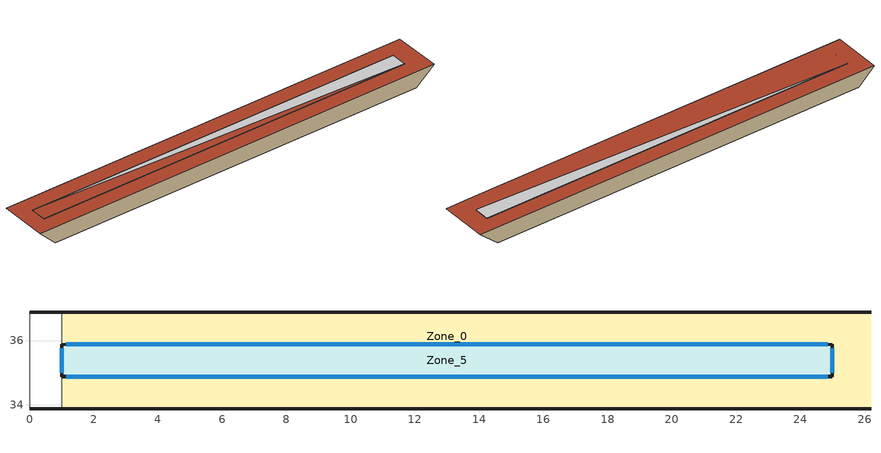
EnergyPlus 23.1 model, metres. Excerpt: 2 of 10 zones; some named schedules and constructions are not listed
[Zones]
Zone_0
 floor to Zone_1 (Interior Partition (Mass)_FLIPPED): 25,33.87,35.54 25,36.88,35.51 26.2,36.89,36.51 26.2,33.88,36.54
 floor to Zone_4 (Interior Partition (Mass)_FLIPPED): 25,34.37,35.54 1,34.37,35.54 1,36.88,35.51 25,36.88,35.51
 floor to Zone_9 (Interior Partition (Mass)_FLIPPED): 25,34.37 25,33.87 1,33.87 1,34.37 z35.54
 wall outside (300mmInsulation 200mmConcrete): 0,33.88,36.54 1,33.87,35.54 25,33.87,35.54 26.2,33.88,36.54; 26.2,36.89,36.51 25,36.88,35.51 1,36.88,35.51 0,36.89,36.51
 wall to Zone_3 (200mmConcrete): 1,36.88,35.51 1,33.87,35.54 0,33.88,36.54 0,36.89,36.51
 ceiling to Zone_5 (Interior Partition (Mass)): 1,34.88,36.53 25,34.88,36.53 25,35.88,36.52 1,35.88,36.52
 roof outside (UVal_0.4_Mass): 0,33.88,36.54 25,33.88,36.54 25,35.88,36.52 1,35.88,36.52 25,34.88,36.53 25,33.88,36.54 26.2,33.88,36.54 26.2,36.89,36.51 0,36.89,36.51
Zone_5
 floor outside (90.1-2019 Nonresidential CZ 0 Exterior Floor (Mass)): 1,34.88,36.03 1,35.88,36.02 25,35.88,36.02 25,34.88,36.03
 wall outside (300mmInsulation 200mmConcrete): 25,35.88 1,35.88 z36.02:36.52; 1,34.88 25,34.88 z36.03:36.53; 1,35.88,36.02 1,34.88,36.03 1,34.88,36.53 1,35.88,36.52; 25,34.88,36.03 25,35.88,36.02 25,35.88,36.52 25,34.88,36.53
 window (90.1-2019 Nonresidential CZ 0 Glazing (Operable)): 24.85,35.88 1.15,35.88 z36.17:36.37; 1.15,34.88 24.85,34.88 z36.18:36.38; 1,35.76,36.14 1,35,36.15 1,35,36.41 1,35.76,36.4; 25,35,36.15 25,35.76,36.14 25,35.76,36.4 25,35,36.41
[Schedule:Day:Hourly]
c398fb66-1dac-4776-b7b8-1c77cc024693: Fraction, 1, 1, 1, 0, 1, 1, 1, 1, 1, 1, 1, 0, 0, 1, 0, 0, 1, 0, 1, 1, 1, 1, 1, 1
0dbe2f33-18d6-41fb-9616-bb31b6ad66a8: Fraction, 1, 1, 1, 1, 1, 1, 1, 1, 1, 1, 1, 0, 0, 1, 1, 1, 1, 1, 1, 1, 1, 1, 1, 0
9680c7b4-b099-4f77-8976-c3e05096c243: Fraction, 0, 1, 0, 0, 0, 0, 0, 0, 1, 1, 1, 0, 0, 0, 0, 0, 1, 1, 1, 1, 1, 1, 1, 1
ebf10696-203d-4826-8264-d21e764744c1: Fraction, 1, 0, 0, 0, 0, 0, 0, 0, 1, 1, 0, 1, 1, 1, 0, 1, 1, 1, 1, 1, 0, 0, 0, 0
9009f40d-fbff-4473-b90c-037654b985d4: Fraction, 0, 0, 0, 1, 0, 1, 1, 1, 1, 1, 1, 1, 0, 0, 0, 0, 1, 0, 1, 1, 1, 1, 1, 1
5e52e856-e1d6-4a8d-9d6a-96084019be41: Fraction, 1, 1, 1, 1, 1, 1, 0, 0, 1, 1, 1, 0, 0, 1, 1, 1, 1, 1, 1, 1, 1, 1, 1, 1
34df3edd-ec4e-47eb-957d-eaec6580f30d: Fraction, 1, 0, 0, 0, 0, 0, 1, 0, 0, 0, 0, 1, 1, 1, 1, 1, 1, 1, 1, 1, 1, 1, 1, 1
0077f85b-dd4e-4e8f-b3d0-e6cb227cfdca: Fraction, 1, 1, 1, 0, 1, 0, 0, 1, 1, 1, 1, 0, 1, 0, 0, 0, 0, 0, 0, 1, 1, 1, 1, 1
03511076-c12e-42fa-a792-9dc592c596b9: Fraction, 1, 1, 1, 0, 0, 0, 1, 1, 1, 1, 1, 1, 0, 0, 0, 0, 1, 1, 1, 1, 1, 1, 1, 1
5fc02f02-7401-4e21-ab77-ef33d2fc69fb: Fraction, 1, 0, 0, 0, 0, 1, 0, 0, 1, 1, 1, 0, 0, 0, 0, 0, 0, 0, 0, 1, 1, 1, 1, 1
6d3d9b81-982d-488b-9577-1873106b10a7: Fraction, 1, 1, 0, 0, 0, 1, 1, 0, 1, 1, 0, 0, 0, 0, 0, 0, 0, 0, 0, 0, 1, 1, 1, 1
aa0b46d0-f5b0-4362-9848-2b403ad4ab0f: Fraction, 1, 1, 1, 1, 1, 1, 1, 0, 1, 1, 0, 0, 0, 0, 0, 0, 1, 0, 0, 0, 0, 0, 1, 1
34490fa6-0847-40eb-917f-e2ce5dd8e1fd: Fraction, 1, 1, 1, 1, 1, 1, 1, 1, 1, 0, 1, 0, 0, 0, 1, 1, 1, 1, 1, 1, 1, 1, 0, 0
beb47b2f-9234-4c68-accc-4d3deb3eaeb0: Fraction, 0, 0, 0, 0, 0, 0, 0, 0, 0, 1, 0, 1, 1, 0, 1, 1, 1, 1, 1, 0, 1, 1, 1, 0
b1e2649f-11b0-4226-9e2b-9353f9460363: Fraction, 0, 0, 0, 0, 0, 0, 0, 0, 1, 1, 1, 0, 0, 0, 1, 1, 0, 0, 1, 1, 1, 1, 1, 0
0c876ce5-3ba6-4b41-96c0-212369f02e0f: Fraction, 1, 1, 1, 1, 1, 1, 1, 1, 1, 1, 0, 1, 0, 0, 0, 1, 1, 1, 1, 1, 1, 1, 1, 1
0f7d7792-5dbf-4440-b0c4-c86c3e3a91a6: Fraction, 1, 0, 0, 0, 0, 0, 0, 0, 0, 1, 0, 0, 0, 0, 0, 1, 1, 1, 1, 0, 1, 0, 0, 0
c871860d-d1e2-4f5c-aa2e-1fda853ceb50: Fraction, 1, 1, 1, 1, 0, 0, 0, 0, 0, 0, 0, 1, 1, 1, 1, 1, 1, 1, 0, 1, 1, 1, 1, 1
260d4eec-af21-46a8-8977-9839812c2767: Fraction, 1, 0, 1, 1, 0, 1, 1, 0, 1, 1, 0, 0, 0, 1, 1, 0, 1, 1, 1, 1, 1, 1, 1, 1
814d01ac-80a4-47e5-9e49-6c2618914882: Fraction, 1, 1, 1, 1, 0, 0, 0, 0, 1, 1, 0, 0, 1, 1, 1, 1, 1, 1, 1, 1, 1, 1, 1, 1
edb9619c-cb12-453c-8b10-5830a83fd7b0: Fraction, 1, 1, 1, 1, 1, 0, 1, 1, 1, 0, 1, 0, 0, 0, 0, 0, 1, 1, 1, 1, 1, 1, 1, 0
18b3beb7-30a2-45eb-b7e6-440982c414ae: Fraction, 0, 0, 0, 0, 0, 0, 0, 0, 1, 0, 0, 0, 0, 0, 0, 0, 1, 1, 1, 1, 1, 1, 1, 1
86689468-101b-490a-8c40-72bbf9218bbe: Fraction, 1, 1, 1, 1, 1, 1, 1, 1, 1, 0, 0, 0, 0, 0, 0, 1, 1, 1, 1, 1, 1, 1, 1, 1
dc491fa8-9a01-42a6-a841-6a37e24dd75a: Fraction, 1, 0, 1, 1, 0, 0, 0, 0, 1, 0, 0, 0, 0, 0, 0, 0, 0, 0, 1, 1, 1, 1, 1, 1
6da6e700-d38f-4252-8a7f-9c058de16dcc: Fraction, 1, 1, 0, 0, 0, 0, 0, 0, 1, 1, 1, 1, 1, 0, 1, 0, 0, 1, 1, 1, 1, 1, 1, 1
5b6ba2b1-1bd0-4d2a-9394-9718bdf5ed71: Fraction, 1, 1, 0, 0, 0, 0, 0, 0, 0, 0, 1, 1, 1, 1, 1, 1, 1, 1, 1, 1, 0, 1, 1, 1
c3c58521-17ce-4eff-aa4e-5034bbc8b291: Fraction, 0, 0, 0, 0, 0, 1, 1, 1, 1, 1, 1, 0, 0, 0, 0, 0, 0, 1, 1, 1, 1, 1, 1, 1
dcedc2ef-52ac-4dbd-936e-efd7d6218522: Fraction, 1, 0, 0, 0, 0, 0, 0, 1, 1, 1, 1, 1, 1, 1, 1, 1, 0, 0, 0, 0, 0, 0, 0, 0
58867866-5afb-4052-8ae3-b1f5d42c4f96: Fraction, 1, 0, 1, 1, 0, 1, 1, 1, 1, 1, 1, 1, 0, 1, 1, 1, 1, 1, 1, 1, 1, 1, 1, 1
93f22379-29cb-444b-b100-23ee17131020: Fraction, 1, 0, 0, 0, 0, 0, 0, 0, 0, 0, 1, 1, 1, 1, 1, 0, 0, 1, 1, 1, 1, 1, 1, 1
74df0df5-bd9c-40cc-9b12-8f1a1aa79e49: Fraction, 0, 0, 0, 1, 0, 0, 0, 0, 1, 1, 0, 0, 0, 0, 0, 0, 0, 0, 1, 1, 1, 1, 1, 1
469dc9c1-186e-40b9-80c5-7d74481cde3b: Fraction, 1, 0, 1, 1, 1, 1, 1, 1, 1, 1, 0, 1, 1, 1, 0, 0, 0, 0, 0, 1, 1, 1, 1, 0
884de416-428a-4106-bf75-b43f829d4859: Fraction, 0, 0, 0, 0, 0, 1, 0, 0, 0, 1, 1, 1, 1, 0, 0, 1, 1, 1, 1, 1, 1, 1, 1, 0
76454650-72ab-467f-9668-226c8ca3e2ce: Fraction, 0, 0, 0, 0, 0, 0, 1, 1, 1, 1, 1, 0, 0, 0, 0, 0, 0, 1, 1, 1, 1, 1, 1, 1
8d7f8f3a-6d76-48e2-9a12-f78d1c828c49: Fraction, 1, 0, 0, 0, 0, 0, 0, 1, 1, 1, 1, 0, 0, 0, 0, 1, 1, 1, 1, 1, 1, 1, 1, 1
7a47a01c-53f2-4d9c-8e33-ee5be3fbc280: Fraction, 1, 1, 0, 0, 0, 0, 0, 1, 1, 1, 0, 0, 0, 0, 1, 1, 1, 1, 1, 1, 1, 1, 1, 1
18f927a8-f57a-48e1-9bab-14b91b4d09bd: Fraction, 0, 0, 0, 0, 0, 0, 0, 1, 1, 0, 0, 0, 1, 1, 1, 1, 1, 1, 1, 1, 1, 1, 1, 1
dd77b5a3-f259-42dd-a9c8-47d8f5f76801: Fraction, 0, 0, 0, 0, 0, 0, 0, 0, 1, 0, 0, 1, 1, 1, 0, 0, 1, 1, 1, 1, 1, 1, 1, 1
80d73caa-4431-405f-9b08-398e05b079e3: Fraction, 1, 1, 1, 0, 0, 0, 1, 1, 1, 0, 0, 0, 0, 0, 0, 0, 0, 0, 1, 1, 1, 1, 1, 1
e0e3008d-8df5-407e-920e-c96906a8ad10: Fraction, 1, 1, 1, 1, 1, 1, 1, 0, 0, 0, 0, 1, 1, 1, 1, 1, 1, 1, 1, 1, 1, 1, 1, 0
9aac7223-6f20-467c-b4c0-b2737b0b6323: Fraction, 0, 0, 0, 0, 0, 0, 0, 0, 1, 1, 1, 0, 0, 0, 0, 1, 1, 1, 0, 0, 0, 0, 0, 0
991935f7-8a91-42af-b36a-b7d2041c7ee5: Fraction, 0, 0, 0, 0, 0, 0, 0, 0, 0, 0, 0, 0, 0, 0, 0, 1, 1, 1, 1, 0, 0, 0, 1, 0
745c0fb3-f0bd-4dfc-be8b-721d88dd9f80: Fraction, 0, 0, 0, 0, 0, 0, 0, 0, 1, 1, 0, 0, 1, 0, 1, 1, 1, 1, 1, 1, 1, 1, 1, 0
26255348-308e-41f4-a10e-040e6d33ec95: Fraction, 0, 0, 0, 0, 0, 0, 0, 1, 1, 1, 0, 1, 1, 1, 1, 1, 1, 1, 1, 0, 0, 0, 0, 0
075561a2-3e0e-47a1-bbd7-483a6c622ee8: Fraction, 0, 0, 0, 0, 0, 1, 1, 1, 1, 1, 0, 0, 0, 0, 0, 0, 0, 1, 1, 1, 1, 1, 1, 1
e150ee42-232f-46f3-b56e-90eed7ff0f68: Fraction, 0, 0, 0, 0, 0, 0, 0, 0, 0, 0, 1, 1, 1, 1, 1, 1, 0, 1, 1, 1, 1, 1, 1, 1
0487a91a-7450-4700-9cac-ba2fb3cab3a0: Fraction, 0, 0, 0, 0, 0, 0, 0, 0, 0, 0, 0, 0, 1, 1, 1, 1, 1, 1, 1, 1, 1, 0, 0, 0
fc3200ea-b8ca-4966-a8e6-8b379f795120: Fraction, 0, 0, 0, 0, 0, 0, 0, 1, 1, 1, 0, 0, 0, 0, 0, 0, 0, 1, 1, 1, 1, 0, 0, 0
213d435a-9ac9-4b11-afd2-79d4c8bc7ca6: Fraction, 0, 0, 0, 0, 0, 0, 0, 0, 1, 1, 0, 0, 0, 0, 1, 0, 0, 0, 0, 0, 0, 0, 0, 0
e73dffd8-1cff-4ca2-82c5-853d62e5aa21: Fraction, 0, 0, 0, 0, 0, 0, 0, 0, 0, 1, 1, 1, 1, 0, 1, 1, 1, 1, 1, 1, 1, 1, 1, 1
fa753f0f-5e1a-4e89-b486-b302c0eaae94: Fraction, 0, 0, 0, 0, 0, 0, 0, 0, 1, 0, 0, 0, 0, 0, 0, 0, 0, 1, 0, 0, 0, 0, 0, 0
634117bb-e12c-4f05-aceb-a9bf2cf5da8d: Fraction, 0, 0, 0, 0, 0, 0, 0, 0, 1, 1, 0, 0, 0, 0, 0, 0, 1, 1, 1, 1, 1, 1, 0, 0
0fdaa5f2-84f7-4418-9742-9d7625b9f4e8: Fraction, 0, 0, 0, 0, 0, 0, 0, 1, 1, 1, 0, 0, 0, 1, 1, 1, 1, 0, 0, 0, 0, 0, 0, 0
a535c592-0649-40ae-bbf1-e9593900f3ce: Fraction, 0, 0, 0, 0, 0, 0, 0, 0, 1, 1, 0, 0, 0, 0, 0, 0, 0, 1, 1, 1, 1, 1, 1, 0
9e956afd-b4a0-44cb-b3bb-c2d5fd5bbcd3: Fraction, 0, 0, 0, 0, 1, 0, 0, 1, 1, 1, 1, 0, 0, 0, 0, 0, 1, 1, 1, 1, 1, 1, 1, 1
7d7e7d09-5465-4d82-a398-e036d32bdc90: Fraction, 1, 1, 1, 1, 1, 0, 0, 0, 1, 1, 1, 1, 1, 0, 1, 1, 1, 1, 1, 1, 1, 1, 1, 1
9e5bb720-4e74-424a-9305-fc3ee61ca99f: Fraction, 0, 0, 0, 0, 0, 0, 0, 0, 1, 1, 0, 0, 0, 0, 1, 1, 1, 1, 1, 1, 1, 1, 1, 1
99c2e8b9-043e-406a-80b0-1d765f4bbf8a: Fraction, 1, 1, 1, 1, 1, 1, 1, 0, 1, 1, 1, 1, 1, 0, 1, 1, 1, 1, 1, 1, 1, 1, 0, 0
da63d4e9-c167-4a02-b674-55652dc8b2d1: Fraction, 0, 0, 0, 0, 0, 0, 0, 0, 1, 1, 1, 0, 1, 1, 1, 1, 1, 1, 1, 1, 1, 0, 0, 0
21eb81c8-3e28-4074-87d1-92b432c97935: Fraction, 0, 0, 0, 0, 0, 0, 0, 0, 1, 1, 1, 1, 0, 0, 0, 1, 1, 1, 1, 1, 1, 1, 0, 0
89b1c0a9-5ce3-4d5c-b59b-d3691a316295: Fraction, 0, 0, 0, 0, 0, 0, 0, 0, 0, 1, 1, 1, 0, 0, 1, 1, 1, 1, 1, 0, 0, 0, 0, 0
c550ef33-6ff5-4087-8b39-1fd91eda8926: Fraction, 0, 0, 0, 0, 0, 0, 0, 0, 1, 0, 1, 1, 0, 0, 0, 0, 0, 0, 0, 0, 0, 0, 0, 0
566b3be2-7f15-48cd-ba9f-e7b1823b972e: Fraction, 0, 0, 0, 0, 0, 0, 0, 0, 1, 1, 0, 1, 1, 1, 1, 1, 1, 1, 0, 0, 0, 0, 0, 0
e3e6e66a-b9a9-4202-ae26-5a23af9ed022: Fraction, 0, 0, 0, 0, 0, 0, 0, 0, 0, 1, 1, 1, 1, 0, 1, 1, 1, 1, 0, 0, 0, 0, 0, 0
ebe9c620-b4ee-460f-9891-0359523f03bf: Fraction, 0, 0, 0, 0, 0, 0, 0, 0, 0, 1, 1, 1, 0, 1, 1, 1, 1, 1, 1, 1, 1, 1, 1, 0
81a19ae4-acea-4476-babf-4a37714f0775: Fraction, 0, 0, 0, 0, 0, 0, 0, 0, 0, 1, 1, 1, 0, 0, 0, 0, 1, 0, 0, 0, 0, 0, 0, 0
e50631d5-3ed5-4f97-8641-9f221eb8b400: Fraction, 0, 0, 0, 0, 0, 0, 0, 0, 1, 1, 0, 0, 1, 1, 1, 1, 0, 0, 0, 0, 0, 0, 0, 0
8f957d09-9acc-46b1-9b99-e5da7a7f592b: Fraction, 0, 0, 0, 0, 0, 0, 0, 0, 1, 1, 1, 1, 0, 0, 0, 0, 0, 0, 0, 0, 0, 0, 0, 0
0ec85b35-8649-4a03-8dd3-14d74c0f2501: Fraction, 0, 0, 0, 0, 0, 0, 0, 0, 1, 1, 1, 1, 1, 1, 1, 0, 0, 0, 0, 0, 0, 0, 0, 0
40e2676f-4eaf-4aa6-acb0-750207f9f182: Fraction, 0, 0, 0, 0, 0, 0, 0, 0, 0, 0, 0, 0, 0, 0, 0, 1, 1, 1, 0, 0, 0, 0, 0, 0
1e51d385-f141-43df-b130-1285ac9cc7f1: Fraction, 0, 0, 0, 0, 0, 0, 0, 0, 1, 0, 0, 0, 0, 0, 0, 0, 0, 0, 0, 0, 0, 0, 0, 0
4edd780c-6f99-43e0-8eb7-aa75f130ffd7: Fraction, 0, 0, 0, 0, 0, 0, 0, 0, 0, 1, 1, 1, 1, 1, 1, 1, 0, 0, 1, 1, 1, 1, 0, 0
4df8709f-ac90-4ef2-b4e2-19fdbb329303: Fraction, 0, 0, 0, 0, 0, 0, 0, 1, 1, 1, 0, 0, 0, 0, 0, 0, 0, 1, 1, 1, 1, 1, 1, 1
dc2681d5-5028-4152-9708-e8297f6ca76b: Fraction, 1, 0, 0, 0, 0, 0, 0, 0, 1, 1, 0, 1, 0, 0, 0, 1, 1, 1, 1, 1, 1, 1, 1, 0
d53f72aa-f8bf-4737-9341-c09aaef1b1f7: Fraction, 0, 0, 0, 0, 0, 0, 0, 0, 1, 1, 1, 0, 0, 0, 1, 1, 1, 0, 0, 0, 0, 0, 0, 0
2dc06c29-24eb-48c1-869e-e6d863c0a28a: Fraction, 0, 0, 0, 0, 0, 0, 0, 0, 1, 1, 0, 0, 0, 0, 0, 0, 0, 0, 1, 1, 1, 1, 0, 0
f42d8b0e-e951-409d-b9b0-892726b4e38e: Fraction, 0, 0, 0, 0, 0, 0, 0, 0, 1, 1, 0, 1, 1, 1, 0, 0, 0, 0, 0, 0, 0, 0, 0, 0
d2c2ba9a-a319-4670-9015-153a930bdca1: Fraction, 0, 0, 0, 0, 0, 0, 0, 0, 1, 1, 1, 0, 0, 1, 1, 1, 1, 1, 1, 1, 0, 0, 0, 0
9adbd049-f390-444f-b23b-46f7e44c8593: Fraction, 0, 0, 0, 0, 0, 0, 0, 0, 1, 1, 0, 0, 0, 0, 1, 1, 0, 1, 1, 1, 1, 0, 0, 0
cdae2161-5b4e-435d-9610-0bc3f5283f17: Fraction, 0, 0, 0, 0, 0, 0, 0, 0, 0, 1, 0, 0, 0, 0, 0, 0, 0, 1, 1, 1, 1, 1, 0, 0
b5363719-6f6d-48d7-b573-11ac736d6d42: Fraction, 0, 0, 0, 0, 0, 0, 0, 0, 1, 1, 0, 0, 0, 1, 0, 0, 1, 1, 0, 0, 0, 0, 0, 0
78d901e0-85a8-4f4d-a10a-11555c8e2766: Fraction, 0, 0, 0, 0, 0, 0, 0, 0, 0, 1, 1, 1, 1, 0, 1, 1, 1, 1, 1, 1, 1, 0, 0, 0
22a743c4-0e41-4774-a5e7-ac3906755d13: Fraction, 0, 0, 0, 0, 0, 0, 0, 0, 1, 1, 1, 0, 0, 0, 0, 1, 1, 1, 1, 1, 1, 1, 1, 1
e11a5201-5b1f-4b64-8400-45c0e2722b9a: Fraction, 1, 0, 0, 0, 0, 0, 0, 1, 1, 1, 0, 0, 0, 0, 1, 1, 1, 1, 1, 1, 0, 0, 0, 1
b9fbeb72-4d8b-4a4b-9eb4-8460913e4708: Fraction, 1, 1, 1, 1, 1, 1, 1, 1, 1, 1, 1, 0, 0, 1, 1, 0, 1, 1, 1, 1, 1, 1, 1, 1
07539348-85d7-4f5b-9817-4b7059e7d8cc: Fraction, 1, 1, 1, 1, 1, 1, 1, 1, 1, 1, 1, 0, 0, 0, 0, 1, 1, 1, 1, 1, 1, 1, 1, 1
60df5da1-c5a2-43c5-8324-24a209af819c: Fraction, 1, 1, 1, 1, 1, 1, 1, 1, 1, 1, 1, 0, 1, 1, 1, 1, 1, 1, 1, 1, 1, 1, 1, 1
ef9c79cd-7710-41d4-8350-520493ae7949: Fraction, 1, 1, 1, 1, 0, 1, 1, 1, 1, 1, 1, 0, 0, 0, 1, 1, 1, 1, 1, 1, 1, 1, 1, 1
131dfe5c-8535-4a85-a371-06a3ccb5b7eb: Fraction, 1, 1, 1, 1, 0, 1, 1, 1, 1, 1, 1, 0, 0, 0, 1, 0, 0, 0, 1, 1, 0, 0, 0, 0
820c2cad-eaac-44f9-88bf-f72a1cba31ab: Fraction, 0, 0, 0, 0, 0, 0, 0, 0, 0, 0, 0, 0, 0, 0, 0, 0, 0, 0, 0, 0, 0, 0, 0, 0
f69c3603-4abe-41ed-96c3-c3acd8c20174: Fraction, 0, 0, 0, 1, 0, 0, 0, 0, 1, 0, 0, 0, 0, 0, 0, 0, 0, 0, 0, 0, 0, 0, 0, 0
5351d4fc-88f2-41df-a316-a8b8a771de5f: Fraction, 0, 0, 0, 0, 0, 0, 0, 0, 0, 1, 1, 1, 0, 0, 1, 1, 0, 0, 0, 0, 0, 0, 0, 0
0112e025-e1ea-4d5d-adce-7a0a5ec210be: Fraction, 0, 0, 0, 0, 0, 0, 0, 0, 0, 1, 1, 0, 0, 1, 0, 1, 0, 0, 1, 0, 1, 1, 0, 1
f2902ccb-928e-494b-87d4-42d975955a7b: Fraction, 1, 0, 0, 0, 0, 0, 0, 0, 0, 0, 0, 0, 0, 1, 1, 1, 1, 1, 1, 1, 0, 0, 0, 0
3fb2a2fd-0715-44ae-be5a-d72073308f60: Fraction, 0, 0, 0, 0, 0, 0, 0, 0, 0, 0, 0, 0, 1, 1, 1, 1, 1, 1, 1, 0, 0, 0, 0, 0
73650b47-b38c-4add-a545-4afb7920d4af: Fraction, 0, 0, 0, 0, 0, 0, 0, 0, 0, 0, 0, 0, 0, 0, 1, 0, 0, 0, 1, 0, 0, 0, 0, 0
3546d243-a068-4620-83cb-d3eb399b6ef2: Fraction, 0, 0, 0, 0, 0, 0, 0, 0, 0, 1, 1, 1, 1, 1, 1, 1, 1, 1, 1, 1, 0, 0, 0, 0
5438b060-fefb-4299-bd0a-d3a273e5a11f: Fraction, 0, 0, 0, 0, 0, 0, 0, 0, 1, 1, 1, 1, 0, 0, 0, 0, 1, 1, 1, 1, 1, 1, 0, 1
e6e8a28b-f594-448d-967b-df88e5e68926: Fraction, 0, 0, 0, 0, 0, 0, 0, 0, 0, 0, 1, 0, 0, 0, 0, 1, 1, 1, 1, 1, 0, 0, 0, 1
135b8951-e444-4fb4-8a8a-e2273c55da1c: Fraction, 0, 0, 0, 0, 0, 0, 0, 0, 0, 1, 1, 1, 1, 0, 0, 0, 0, 0, 0, 0, 0, 0, 0, 0
20c67ee8-a8f1-40c0-9e96-b754dae7efd4: Fraction, 0, 0, 0, 0, 0, 0, 0, 0, 0, 0, 1, 1, 1, 1, 1, 1, 1, 0, 1, 0, 0, 0, 0, 0
bbe27da8-3e4e-48e9-a710-94d491814ce5: Fraction, 0, 0, 0, 0, 0, 0, 0, 0, 1, 1, 1, 1, 0, 1, 0, 1, 0, 0, 0, 0, 1, 0, 0, 0
8a6db6ef-82bd-4ffb-877e-10a51d9471ff: Fraction, 0, 0, 0, 0, 0, 0, 0, 0, 1, 1, 1, 1, 0, 1, 1, 1, 1, 1, 1, 1, 1, 0, 0, 0
9115f11b-9853-4038-90e6-b388561abed3: Fraction, 0, 0, 0, 0, 0, 0, 0, 0, 1, 1, 1, 0, 1, 0, 0, 1, 1, 1, 1, 1, 1, 1, 1, 0
2745753d-0713-4cf0-b3d0-f2ec7d40f549: Fraction, 0, 0, 1, 1, 0, 0, 1, 0, 1, 1, 1, 1, 0, 1, 1, 1, 1, 1, 1, 1, 1, 1, 1, 1
31a2f1fb-8e14-430f-9999-7686a3f7d033: Fraction, 1, 1, 0, 1, 1, 1, 0, 1, 1, 1, 1, 1, 1, 0, 0, 1, 1, 1, 1, 1, 1, 1, 1, 1
57af1384-9269-41f5-94d3-07f1b3a4d557: Fraction, 1, 1, 1, 1, 1, 1, 1, 1, 1, 1, 1, 0, 0, 0, 0, 0, 1, 1, 1, 1, 1, 1, 0, 1
1c529a8f-6d1a-4e5e-84c1-a2f29a55c5f0: Fraction, 0, 0, 1, 1, 0, 1, 1, 0, 1, 1, 1, 0, 0, 0, 0, 1, 1, 1, 1, 1, 1, 1, 1, 1
02dfba52-80e2-4029-9984-ab33e2454446: Fraction, 1, 0, 1, 0, 0, 0, 0, 0, 1, 1, 1, 0, 0, 0, 0, 0, 1, 1, 1, 1, 1, 1, 1, 1
662935f5-d3d2-4d0e-8c3b-0efdc8088ad1: Fraction, 1, 0, 0, 0, 0, 0, 0, 0, 1, 1, 1, 1, 0, 0, 0, 0, 1, 1, 1, 1, 1, 1, 1, 1
da343bcd-aa65-4509-a258-3d7a75ecec30: Fraction, 1, 1, 1, 0, 0, 1, 1, 0, 1, 1, 1, 0, 0, 0, 0, 0, 1, 1, 1, 1, 1, 1, 1, 1
dc9e3de7-c4db-4239-a17a-aa293731998b: Fraction, 1, 0, 0, 0, 0, 1, 1, 0, 1, 1, 1, 1, 1, 1, 1, 1, 1, 1, 1, 1, 1, 1, 0, 0
[Schedule:Year]
MediumOffice-1A_HTGSETP_SCH_Year E6: Temperature, MediumOffice-1A_HTGSETP_SCH_Year E6_0, 1, 1, 12, 31
CoolAvail_Zone_0: Fraction, CoolAvail_Zone_0_0, 1, 1, 1, 7, CoolAvail_Zone_0_1, 1, 8, 1, 14, CoolAvail_Zone_0_2, 1, 15, 1, 21, CoolAvail_Zone_0_3, 1, 22, 1, 28, CoolAvail_Zone_0_4, 1, 29, 2, 4, CoolAvail_Zone_0_5, 2, 5, 2, 11, CoolAvail_Zone_0_6, 2, 12, 2, 18, CoolAvail_Zone_0_7, 2, 19, 2, 25, CoolAvail_Zone_0_8, 2, 26, 3, 4, CoolAvail_Zone_0_9, 3, 5, 3, 11, CoolAvail_Zone_0_10, 3, 12, 3, 18, CoolAvail_Zone_0_11, 3, 19, 3, 25, CoolAvail_Zone_0_12, 3, 26, 4, 1, CoolAvail_Zone_0_13, 4, 2, 4, 8, CoolAvail_Zone_0_14, 4, 9, 4, 15, CoolAvail_Zone_0_15, 4, 16, 4, 22, CoolAvail_Zone_0_16, 4, 23, 4, 29, CoolAvail_Zone_0_17, 4, 30, 5, 6, CoolAvail_Zone_0_18, 5, 7, 5, 13, CoolAvail_Zone_0_19, 5, 14, 5, 20, CoolAvail_Zone_0_20, 5, 21, 5, 27, CoolAvail_Zone_0_21, 5, 28, 6, 3, CoolAvail_Zone_0_22, 6, 4, 6, 10, CoolAvail_Zone_0_23, 6, 11, 6, 17, CoolAvail_Zone_0_24, 6, 18, 6, 24, CoolAvail_Zone_0_25, 6, 25, 7, 1, CoolAvail_Zone_0_26, 7, 2, 7, 8, CoolAvail_Zone_0_27, 7, 9, 7, 15, CoolAvail_Zone_0_28, 7, 16, 7, 22, CoolAvail_Zone_0_29, 7, 23, 7, 29, CoolAvail_Zone_0_30, 7, 30, 8, 5, CoolAvail_Zone_0_31, 8, 6, 8, 12, CoolAvail_Zone_0_32, 8, 13, 8, 19, CoolAvail_Zone_0_33, 8, 20, 8, 26, CoolAvail_Zone_0_34, 8, 27, 9, 2, CoolAvail_Zone_0_35, 9, 3, 9, 9, CoolAvail_Zone_0_36, 9, 10, 9, 16, CoolAvail_Zone_0_37, 9, 17, 9, 23, CoolAvail_Zone_0_38, 9, 24, 9, 30, CoolAvail_Zone_0_39, 10, 1, 10, 7, CoolAvail_Zone_0_40, 10, 8, 10, 14, CoolAvail_Zone_0_41, 10, 15, 10, 21, CoolAvail_Zone_0_42, 10, 22, 10, 28, CoolAvail_Zone_0_43, 10, 29, 11, 4, CoolAvail_Zone_0_44, 11, 5, 11, 11, CoolAvail_Zone_0_45, 11, 12, 11, 18, CoolAvail_Zone_0_46, 11, 19, 11, 25, CoolAvail_Zone_0_47, 11, 26, 12, 2, CoolAvail_Zone_0_48, 12, 3, 12, 9, CoolAvail_Zone_0_49, 12, 10, 12, 16, CoolAvail_Zone_0_50, 12, 17, 12, 23, CoolAvail_Zone_0_51, 12, 24, 12, 30, CoolAvail_Zone_0_52, 12, 31, 12, 31
CoolAvail_Zone_1: Fraction, CoolAvail_Zone_1_0, 1, 1, 1, 7, CoolAvail_Zone_1_1, 1, 8, 1, 14, CoolAvail_Zone_1_2, 1, 15, 1, 21, CoolAvail_Zone_1_3, 1, 22, 1, 28, CoolAvail_Zone_1_4, 1, 29, 2, 4, CoolAvail_Zone_1_5, 2, 5, 2, 11, CoolAvail_Zone_1_6, 2, 12, 2, 18, CoolAvail_Zone_1_7, 2, 19, 2, 25, CoolAvail_Zone_1_8, 2, 26, 3, 4, CoolAvail_Zone_1_9, 3, 5, 3, 11, CoolAvail_Zone_1_10, 3, 12, 3, 18, CoolAvail_Zone_1_11, 3, 19, 3, 25, CoolAvail_Zone_1_12, 3, 26, 4, 1, CoolAvail_Zone_1_13, 4, 2, 4, 8, CoolAvail_Zone_1_14, 4, 9, 4, 15, CoolAvail_Zone_1_15, 4, 16, 4, 22, CoolAvail_Zone_1_16, 4, 23, 4, 29, CoolAvail_Zone_1_17, 4, 30, 5, 6, CoolAvail_Zone_1_18, 5, 7, 5, 13, CoolAvail_Zone_1_19, 5, 14, 5, 20, CoolAvail_Zone_1_20, 5, 21, 5, 27, CoolAvail_Zone_1_21, 5, 28, 6, 3, CoolAvail_Zone_1_22, 6, 4, 6, 10, CoolAvail_Zone_1_23, 6, 11, 6, 17, CoolAvail_Zone_1_24, 6, 18, 6, 24, CoolAvail_Zone_1_25, 6, 25, 7, 1, CoolAvail_Zone_1_26, 7, 2, 7, 8, CoolAvail_Zone_1_27, 7, 9, 7, 15, CoolAvail_Zone_1_28, 7, 16, 7, 22, CoolAvail_Zone_1_29, 7, 23, 7, 29, CoolAvail_Zone_1_30, 7, 30, 8, 5, CoolAvail_Zone_1_31, 8, 6, 8, 12, CoolAvail_Zone_1_32, 8, 13, 8, 19, CoolAvail_Zone_1_33, 8, 20, 8, 26, CoolAvail_Zone_1_34, 8, 27, 9, 2, CoolAvail_Zone_1_35, 9, 3, 9, 9, CoolAvail_Zone_1_36, 9, 10, 9, 16, CoolAvail_Zone_1_37, 9, 17, 9, 23, CoolAvail_Zone_1_38, 9, 24, 9, 30, CoolAvail_Zone_1_39, 10, 1, 10, 7, CoolAvail_Zone_1_40, 10, 8, 10, 14, CoolAvail_Zone_1_41, 10, 15, 10, 21, CoolAvail_Zone_1_42, 10, 22, 10, 28, CoolAvail_Zone_1_43, 10, 29, 11, 4, CoolAvail_Zone_1_44, 11, 5, 11, 11, CoolAvail_Zone_1_45, 11, 12, 11, 18, CoolAvail_Zone_1_46, 11, 19, 11, 25, CoolAvail_Zone_1_47, 11, 26, 12, 2, CoolAvail_Zone_1_48, 12, 3, 12, 9, CoolAvail_Zone_1_49, 12, 10, 12, 16, CoolAvail_Zone_1_50, 12, 17, 12, 23, CoolAvail_Zone_1_51, 12, 24, 12, 30, CoolAvail_Zone_1_52, 12, 31, 12, 31
CoolAvail_Zone_2: Fraction, CoolAvail_Zone_2_0, 1, 1, 1, 7, CoolAvail_Zone_2_1, 1, 8, 1, 14, CoolAvail_Zone_2_2, 1, 15, 1, 21, CoolAvail_Zone_2_3, 1, 22, 1, 28, CoolAvail_Zone_2_4, 1, 29, 2, 4, CoolAvail_Zone_2_5, 2, 5, 2, 11, CoolAvail_Zone_2_6, 2, 12, 2, 18, CoolAvail_Zone_2_7, 2, 19, 2, 25, CoolAvail_Zone_2_8, 2, 26, 3, 4, CoolAvail_Zone_2_9, 3, 5, 3, 11, CoolAvail_Zone_2_10, 3, 12, 3, 18, CoolAvail_Zone_2_11, 3, 19, 3, 25, CoolAvail_Zone_2_12, 3, 26, 4, 1, CoolAvail_Zone_2_13, 4, 2, 4, 8, CoolAvail_Zone_2_14, 4, 9, 4, 15, CoolAvail_Zone_2_15, 4, 16, 4, 22, CoolAvail_Zone_2_16, 4, 23, 4, 29, CoolAvail_Zone_2_17, 4, 30, 5, 6, CoolAvail_Zone_2_18, 5, 7, 5, 13, CoolAvail_Zone_2_19, 5, 14, 5, 20, CoolAvail_Zone_2_20, 5, 21, 5, 27, CoolAvail_Zone_2_21, 5, 28, 6, 3, CoolAvail_Zone_2_22, 6, 4, 6, 10, CoolAvail_Zone_2_23, 6, 11, 6, 17, CoolAvail_Zone_2_24, 6, 18, 6, 24, CoolAvail_Zone_2_25, 6, 25, 7, 1, CoolAvail_Zone_2_26, 7, 2, 7, 8, CoolAvail_Zone_2_27, 7, 9, 7, 15, CoolAvail_Zone_2_28, 7, 16, 7, 22, CoolAvail_Zone_2_29, 7, 23, 7, 29, CoolAvail_Zone_2_30, 7, 30, 8, 5, CoolAvail_Zone_2_31, 8, 6, 8, 12, CoolAvail_Zone_2_32, 8, 13, 8, 19, CoolAvail_Zone_2_33, 8, 20, 8, 26, CoolAvail_Zone_2_34, 8, 27, 9, 2, CoolAvail_Zone_2_35, 9, 3, 9, 9, CoolAvail_Zone_2_36, 9, 10, 9, 16, CoolAvail_Zone_2_37, 9, 17, 9, 23, CoolAvail_Zone_2_38, 9, 24, 9, 30, CoolAvail_Zone_2_39, 10, 1, 10, 7, CoolAvail_Zone_2_40, 10, 8, 10, 14, CoolAvail_Zone_2_41, 10, 15, 10, 21, CoolAvail_Zone_2_42, 10, 22, 10, 28, CoolAvail_Zone_2_43, 10, 29, 11, 4, CoolAvail_Zone_2_44, 11, 5, 11, 11, CoolAvail_Zone_2_45, 11, 12, 11, 18, CoolAvail_Zone_2_46, 11, 19, 11, 25, CoolAvail_Zone_2_47, 11, 26, 12, 2, CoolAvail_Zone_2_48, 12, 3, 12, 9, CoolAvail_Zone_2_49, 12, 10, 12, 16, CoolAvail_Zone_2_50, 12, 17, 12, 23, CoolAvail_Zone_2_51, 12, 24, 12, 30, CoolAvail_Zone_2_52, 12, 31, 12, 31
CoolAvail_Zone_3: Fraction, CoolAvail_Zone_3_0, 1, 1, 1, 7, CoolAvail_Zone_3_1, 1, 8, 1, 14, CoolAvail_Zone_3_2, 1, 15, 1, 21, CoolAvail_Zone_3_3, 1, 22, 1, 28, CoolAvail_Zone_3_4, 1, 29, 2, 4, CoolAvail_Zone_3_5, 2, 5, 2, 11, CoolAvail_Zone_3_6, 2, 12, 2, 18, CoolAvail_Zone_3_7, 2, 19, 2, 25, CoolAvail_Zone_3_8, 2, 26, 3, 4, CoolAvail_Zone_3_9, 3, 5, 3, 11, CoolAvail_Zone_3_10, 3, 12, 3, 18, CoolAvail_Zone_3_11, 3, 19, 3, 25, CoolAvail_Zone_3_12, 3, 26, 4, 1, CoolAvail_Zone_3_13, 4, 2, 4, 8, CoolAvail_Zone_3_14, 4, 9, 4, 15, CoolAvail_Zone_3_15, 4, 16, 4, 22, CoolAvail_Zone_3_16, 4, 23, 4, 29, CoolAvail_Zone_3_17, 4, 30, 5, 6, CoolAvail_Zone_3_18, 5, 7, 5, 13, CoolAvail_Zone_3_19, 5, 14, 5, 20, CoolAvail_Zone_3_20, 5, 21, 5, 27, CoolAvail_Zone_3_21, 5, 28, 6, 3, CoolAvail_Zone_3_22, 6, 4, 6, 10, CoolAvail_Zone_3_23, 6, 11, 6, 17, CoolAvail_Zone_3_24, 6, 18, 6, 24, CoolAvail_Zone_3_25, 6, 25, 7, 1, CoolAvail_Zone_3_26, 7, 2, 7, 8, CoolAvail_Zone_3_27, 7, 9, 7, 15, CoolAvail_Zone_3_28, 7, 16, 7, 22, CoolAvail_Zone_3_29, 7, 23, 7, 29, CoolAvail_Zone_3_30, 7, 30, 8, 5, CoolAvail_Zone_3_31, 8, 6, 8, 12, CoolAvail_Zone_3_32, 8, 13, 8, 19, CoolAvail_Zone_3_33, 8, 20, 8, 26, CoolAvail_Zone_3_34, 8, 27, 9, 2, CoolAvail_Zone_3_35, 9, 3, 9, 9, CoolAvail_Zone_3_36, 9, 10, 9, 16, CoolAvail_Zone_3_37, 9, 17, 9, 23, CoolAvail_Zone_3_38, 9, 24, 9, 30, CoolAvail_Zone_3_39, 10, 1, 10, 7, CoolAvail_Zone_3_40, 10, 8, 10, 14, CoolAvail_Zone_3_41, 10, 15, 10, 21, CoolAvail_Zone_3_42, 10, 22, 10, 28, CoolAvail_Zone_3_43, 10, 29, 11, 4, CoolAvail_Zone_3_44, 11, 5, 11, 11, CoolAvail_Zone_3_45, 11, 12, 11, 18, CoolAvail_Zone_3_46, 11, 19, 11, 25, CoolAvail_Zone_3_47, 11, 26, 12, 2, CoolAvail_Zone_3_48, 12, 3, 12, 9, CoolAvail_Zone_3_49, 12, 10, 12, 16, CoolAvail_Zone_3_50, 12, 17, 12, 23, CoolAvail_Zone_3_51, 12, 24, 12, 30, CoolAvail_Zone_3_52, 12, 31, 12, 31
CoolAvail_Zone_4: Fraction, CoolAvail_Zone_4_0, 1, 1, 1, 7, CoolAvail_Zone_4_1, 1, 8, 1, 14, CoolAvail_Zone_4_2, 1, 15, 1, 21, CoolAvail_Zone_4_3, 1, 22, 1, 28, CoolAvail_Zone_4_4, 1, 29, 2, 4, CoolAvail_Zone_4_5, 2, 5, 2, 11, CoolAvail_Zone_4_6, 2, 12, 2, 18, CoolAvail_Zone_4_7, 2, 19, 2, 25, CoolAvail_Zone_4_8, 2, 26, 3, 4, CoolAvail_Zone_4_9, 3, 5, 3, 11, CoolAvail_Zone_4_10, 3, 12, 3, 18, CoolAvail_Zone_4_11, 3, 19, 3, 25, CoolAvail_Zone_4_12, 3, 26, 4, 1, CoolAvail_Zone_4_13, 4, 2, 4, 8, CoolAvail_Zone_4_14, 4, 9, 4, 15, CoolAvail_Zone_4_15, 4, 16, 4, 22, CoolAvail_Zone_4_16, 4, 23, 4, 29, CoolAvail_Zone_4_17, 4, 30, 5, 6, CoolAvail_Zone_4_18, 5, 7, 5, 13, CoolAvail_Zone_4_19, 5, 14, 5, 20, CoolAvail_Zone_4_20, 5, 21, 5, 27, CoolAvail_Zone_4_21, 5, 28, 6, 3, CoolAvail_Zone_4_22, 6, 4, 6, 10, CoolAvail_Zone_4_23, 6, 11, 6, 17, CoolAvail_Zone_4_24, 6, 18, 6, 24, CoolAvail_Zone_4_25, 6, 25, 7, 1, CoolAvail_Zone_4_26, 7, 2, 7, 8, CoolAvail_Zone_4_27, 7, 9, 7, 15, CoolAvail_Zone_4_28, 7, 16, 7, 22, CoolAvail_Zone_4_29, 7, 23, 7, 29, CoolAvail_Zone_4_30, 7, 30, 8, 5, CoolAvail_Zone_4_31, 8, 6, 8, 12, CoolAvail_Zone_4_32, 8, 13, 8, 19, CoolAvail_Zone_4_33, 8, 20, 8, 26, CoolAvail_Zone_4_34, 8, 27, 9, 2, CoolAvail_Zone_4_35, 9, 3, 9, 9, CoolAvail_Zone_4_36, 9, 10, 9, 16, CoolAvail_Zone_4_37, 9, 17, 9, 23, CoolAvail_Zone_4_38, 9, 24, 9, 30, CoolAvail_Zone_4_39, 10, 1, 10, 7, CoolAvail_Zone_4_40, 10, 8, 10, 14, CoolAvail_Zone_4_41, 10, 15, 10, 21, CoolAvail_Zone_4_42, 10, 22, 10, 28, CoolAvail_Zone_4_43, 10, 29, 11, 4, CoolAvail_Zone_4_44, 11, 5, 11, 11, CoolAvail_Zone_4_45, 11, 12, 11, 18, CoolAvail_Zone_4_46, 11, 19, 11, 25, CoolAvail_Zone_4_47, 11, 26, 12, 2, CoolAvail_Zone_4_48, 12, 3, 12, 9, CoolAvail_Zone_4_49, 12, 10, 12, 16, CoolAvail_Zone_4_50, 12, 17, 12, 23, CoolAvail_Zone_4_51, 12, 24, 12, 30, CoolAvail_Zone_4_52, 12, 31, 12, 31
CoolAvail_Zone_5: Fraction, CoolAvail_Zone_5_0, 1, 1, 1, 7, CoolAvail_Zone_5_1, 1, 8, 1, 14, CoolAvail_Zone_5_2, 1, 15, 1, 21, CoolAvail_Zone_5_3, 1, 22, 1, 28, CoolAvail_Zone_5_4, 1, 29, 2, 4, CoolAvail_Zone_5_5, 2, 5, 2, 11, CoolAvail_Zone_5_6, 2, 12, 2, 18, CoolAvail_Zone_5_7, 2, 19, 2, 25, CoolAvail_Zone_5_8, 2, 26, 3, 4, CoolAvail_Zone_5_9, 3, 5, 3, 11, CoolAvail_Zone_5_10, 3, 12, 3, 18, CoolAvail_Zone_5_11, 3, 19, 3, 25, CoolAvail_Zone_5_12, 3, 26, 4, 1, CoolAvail_Zone_5_13, 4, 2, 4, 8, CoolAvail_Zone_5_14, 4, 9, 4, 15, CoolAvail_Zone_5_15, 4, 16, 4, 22, CoolAvail_Zone_5_16, 4, 23, 4, 29, CoolAvail_Zone_5_17, 4, 30, 5, 6, CoolAvail_Zone_5_18, 5, 7, 5, 13, CoolAvail_Zone_5_19, 5, 14, 5, 20, CoolAvail_Zone_5_20, 5, 21, 5, 27, CoolAvail_Zone_5_21, 5, 28, 6, 3, CoolAvail_Zone_5_22, 6, 4, 6, 10, CoolAvail_Zone_5_23, 6, 11, 6, 17, CoolAvail_Zone_5_24, 6, 18, 6, 24, CoolAvail_Zone_5_25, 6, 25, 7, 1, CoolAvail_Zone_5_26, 7, 2, 7, 8, CoolAvail_Zone_5_27, 7, 9, 7, 15, CoolAvail_Zone_5_28, 7, 16, 7, 22, CoolAvail_Zone_5_29, 7, 23, 7, 29, CoolAvail_Zone_5_30, 7, 30, 8, 5, CoolAvail_Zone_5_31, 8, 6, 8, 12, CoolAvail_Zone_5_32, 8, 13, 8, 19, CoolAvail_Zone_5_33, 8, 20, 8, 26, CoolAvail_Zone_5_34, 8, 27, 9, 2, CoolAvail_Zone_5_35, 9, 3, 9, 9, CoolAvail_Zone_5_36, 9, 10, 9, 16, CoolAvail_Zone_5_37, 9, 17, 9, 23, CoolAvail_Zone_5_38, 9, 24, 9, 30, CoolAvail_Zone_5_39, 10, 1, 10, 7, CoolAvail_Zone_5_40, 10, 8, 10, 14, CoolAvail_Zone_5_41, 10, 15, 10, 21, CoolAvail_Zone_5_42, 10, 22, 10, 28, CoolAvail_Zone_5_43, 10, 29, 11, 4, CoolAvail_Zone_5_44, 11, 5, 11, 11, CoolAvail_Zone_5_45, 11, 12, 11, 18, CoolAvail_Zone_5_46, 11, 19, 11, 25, CoolAvail_Zone_5_47, 11, 26, 12, 2, CoolAvail_Zone_5_48, 12, 3, 12, 9, CoolAvail_Zone_5_49, 12, 10, 12, 16, CoolAvail_Zone_5_50, 12, 17, 12, 23, CoolAvail_Zone_5_51, 12, 24, 12, 30, CoolAvail_Zone_5_52, 12, 31, 12, 31
CoolAvail_Zone_6: Fraction, CoolAvail_Zone_6_0, 1, 1, 1, 7, CoolAvail_Zone_6_1, 1, 8, 1, 14, CoolAvail_Zone_6_2, 1, 15, 1, 21, CoolAvail_Zone_6_3, 1, 22, 1, 28, CoolAvail_Zone_6_4, 1, 29, 2, 4, CoolAvail_Zone_6_5, 2, 5, 2, 11, CoolAvail_Zone_6_6, 2, 12, 2, 18, CoolAvail_Zone_6_7, 2, 19, 2, 25, CoolAvail_Zone_6_8, 2, 26, 3, 4, CoolAvail_Zone_6_9, 3, 5, 3, 11, CoolAvail_Zone_6_10, 3, 12, 3, 18, CoolAvail_Zone_6_11, 3, 19, 3, 25, CoolAvail_Zone_6_12, 3, 26, 4, 1, CoolAvail_Zone_6_13, 4, 2, 4, 8, CoolAvail_Zone_6_14, 4, 9, 4, 15, CoolAvail_Zone_6_15, 4, 16, 4, 22, CoolAvail_Zone_6_16, 4, 23, 4, 29, CoolAvail_Zone_6_17, 4, 30, 5, 6, CoolAvail_Zone_6_18, 5, 7, 5, 13, CoolAvail_Zone_6_19, 5, 14, 5, 20, CoolAvail_Zone_6_20, 5, 21, 5, 27, CoolAvail_Zone_6_21, 5, 28, 6, 3, CoolAvail_Zone_6_22, 6, 4, 6, 10, CoolAvail_Zone_6_23, 6, 11, 6, 17, CoolAvail_Zone_6_24, 6, 18, 6, 24, CoolAvail_Zone_6_25, 6, 25, 7, 1, CoolAvail_Zone_6_26, 7, 2, 7, 8, CoolAvail_Zone_6_27, 7, 9, 7, 15, CoolAvail_Zone_6_28, 7, 16, 7, 22, CoolAvail_Zone_6_29, 7, 23, 7, 29, CoolAvail_Zone_6_30, 7, 30, 8, 5, CoolAvail_Zone_6_31, 8, 6, 8, 12, CoolAvail_Zone_6_32, 8, 13, 8, 19, CoolAvail_Zone_6_33, 8, 20, 8, 26, CoolAvail_Zone_6_34, 8, 27, 9, 2, CoolAvail_Zone_6_35, 9, 3, 9, 9, CoolAvail_Zone_6_36, 9, 10, 9, 16, CoolAvail_Zone_6_37, 9, 17, 9, 23, CoolAvail_Zone_6_38, 9, 24, 9, 30, CoolAvail_Zone_6_39, 10, 1, 10, 7, CoolAvail_Zone_6_40, 10, 8, 10, 14, CoolAvail_Zone_6_41, 10, 15, 10, 21, CoolAvail_Zone_6_42, 10, 22, 10, 28, CoolAvail_Zone_6_43, 10, 29, 11, 4, CoolAvail_Zone_6_44, 11, 5, 11, 11, CoolAvail_Zone_6_45, 11, 12, 11, 18, CoolAvail_Zone_6_46, 11, 19, 11, 25, CoolAvail_Zone_6_47, 11, 26, 12, 2, CoolAvail_Zone_6_48, 12, 3, 12, 9, CoolAvail_Zone_6_49, 12, 10, 12, 16, CoolAvail_Zone_6_50, 12, 17, 12, 23, CoolAvail_Zone_6_51, 12, 24, 12, 30, CoolAvail_Zone_6_52, 12, 31, 12, 31
CoolAvail_Zone_7: Fraction, CoolAvail_Zone_7_0, 1, 1, 1, 7, CoolAvail_Zone_7_1, 1, 8, 1, 14, CoolAvail_Zone_7_2, 1, 15, 1, 21, CoolAvail_Zone_7_3, 1, 22, 1, 28, CoolAvail_Zone_7_4, 1, 29, 2, 4, CoolAvail_Zone_7_5, 2, 5, 2, 11, CoolAvail_Zone_7_6, 2, 12, 2, 18, CoolAvail_Zone_7_7, 2, 19, 2, 25, CoolAvail_Zone_7_8, 2, 26, 3, 4, CoolAvail_Zone_7_9, 3, 5, 3, 11, CoolAvail_Zone_7_10, 3, 12, 3, 18, CoolAvail_Zone_7_11, 3, 19, 3, 25, CoolAvail_Zone_7_12, 3, 26, 4, 1, CoolAvail_Zone_7_13, 4, 2, 4, 8, CoolAvail_Zone_7_14, 4, 9, 4, 15, CoolAvail_Zone_7_15, 4, 16, 4, 22, CoolAvail_Zone_7_16, 4, 23, 4, 29, CoolAvail_Zone_7_17, 4, 30, 5, 6, CoolAvail_Zone_7_18, 5, 7, 5, 13, CoolAvail_Zone_7_19, 5, 14, 5, 20, CoolAvail_Zone_7_20, 5, 21, 5, 27, CoolAvail_Zone_7_21, 5, 28, 6, 3, CoolAvail_Zone_7_22, 6, 4, 6, 10, CoolAvail_Zone_7_23, 6, 11, 6, 17, CoolAvail_Zone_7_24, 6, 18, 6, 24, CoolAvail_Zone_7_25, 6, 25, 7, 1, CoolAvail_Zone_7_26, 7, 2, 7, 8, CoolAvail_Zone_7_27, 7, 9, 7, 15, CoolAvail_Zone_7_28, 7, 16, 7, 22, CoolAvail_Zone_7_29, 7, 23, 7, 29, CoolAvail_Zone_7_30, 7, 30, 8, 5, CoolAvail_Zone_7_31, 8, 6, 8, 12, CoolAvail_Zone_7_32, 8, 13, 8, 19, CoolAvail_Zone_7_33, 8, 20, 8, 26, CoolAvail_Zone_7_34, 8, 27, 9, 2, CoolAvail_Zone_7_35, 9, 3, 9, 9, CoolAvail_Zone_7_36, 9, 10, 9, 16, CoolAvail_Zone_7_37, 9, 17, 9, 23, CoolAvail_Zone_7_38, 9, 24, 9, 30, CoolAvail_Zone_7_39, 10, 1, 10, 7, CoolAvail_Zone_7_40, 10, 8, 10, 14, CoolAvail_Zone_7_41, 10, 15, 10, 21, CoolAvail_Zone_7_42, 10, 22, 10, 28, CoolAvail_Zone_7_43, 10, 29, 11, 4, CoolAvail_Zone_7_44, 11, 5, 11, 11, CoolAvail_Zone_7_45, 11, 12, 11, 18, CoolAvail_Zone_7_46, 11, 19, 11, 25, CoolAvail_Zone_7_47, 11, 26, 12, 2, CoolAvail_Zone_7_48, 12, 3, 12, 9, CoolAvail_Zone_7_49, 12, 10, 12, 16, CoolAvail_Zone_7_50, 12, 17, 12, 23, CoolAvail_Zone_7_51, 12, 24, 12, 30, CoolAvail_Zone_7_52, 12, 31, 12, 31
CoolAvail_Zone_8: Fraction, CoolAvail_Zone_8_0, 1, 1, 1, 7, CoolAvail_Zone_8_1, 1, 8, 1, 14, CoolAvail_Zone_8_2, 1, 15, 1, 21, CoolAvail_Zone_8_3, 1, 22, 1, 28, CoolAvail_Zone_8_4, 1, 29, 2, 4, CoolAvail_Zone_8_5, 2, 5, 2, 11, CoolAvail_Zone_8_6, 2, 12, 2, 18, CoolAvail_Zone_8_7, 2, 19, 2, 25, CoolAvail_Zone_8_8, 2, 26, 3, 4, CoolAvail_Zone_8_9, 3, 5, 3, 11, CoolAvail_Zone_8_10, 3, 12, 3, 18, CoolAvail_Zone_8_11, 3, 19, 3, 25, CoolAvail_Zone_8_12, 3, 26, 4, 1, CoolAvail_Zone_8_13, 4, 2, 4, 8, CoolAvail_Zone_8_14, 4, 9, 4, 15, CoolAvail_Zone_8_15, 4, 16, 4, 22, CoolAvail_Zone_8_16, 4, 23, 4, 29, CoolAvail_Zone_8_17, 4, 30, 5, 6, CoolAvail_Zone_8_18, 5, 7, 5, 13, CoolAvail_Zone_8_19, 5, 14, 5, 20, CoolAvail_Zone_8_20, 5, 21, 5, 27, CoolAvail_Zone_8_21, 5, 28, 6, 3, CoolAvail_Zone_8_22, 6, 4, 6, 10, CoolAvail_Zone_8_23, 6, 11, 6, 17, CoolAvail_Zone_8_24, 6, 18, 6, 24, CoolAvail_Zone_8_25, 6, 25, 7, 1, CoolAvail_Zone_8_26, 7, 2, 7, 8, CoolAvail_Zone_8_27, 7, 9, 7, 15, CoolAvail_Zone_8_28, 7, 16, 7, 22, CoolAvail_Zone_8_29, 7, 23, 7, 29, CoolAvail_Zone_8_30, 7, 30, 8, 5, CoolAvail_Zone_8_31, 8, 6, 8, 12, CoolAvail_Zone_8_32, 8, 13, 8, 19, CoolAvail_Zone_8_33, 8, 20, 8, 26, CoolAvail_Zone_8_34, 8, 27, 9, 2, CoolAvail_Zone_8_35, 9, 3, 9, 9, CoolAvail_Zone_8_36, 9, 10, 9, 16, CoolAvail_Zone_8_37, 9, 17, 9, 23, CoolAvail_Zone_8_38, 9, 24, 9, 30, CoolAvail_Zone_8_39, 10, 1, 10, 7, CoolAvail_Zone_8_40, 10, 8, 10, 14, CoolAvail_Zone_8_41, 10, 15, 10, 21, CoolAvail_Zone_8_42, 10, 22, 10, 28, CoolAvail_Zone_8_43, 10, 29, 11, 4, CoolAvail_Zone_8_44, 11, 5, 11, 11, CoolAvail_Zone_8_45, 11, 12, 11, 18, CoolAvail_Zone_8_46, 11, 19, 11, 25, CoolAvail_Zone_8_47, 11, 26, 12, 2, CoolAvail_Zone_8_48, 12, 3, 12, 9, CoolAvail_Zone_8_49, 12, 10, 12, 16, CoolAvail_Zone_8_50, 12, 17, 12, 23, CoolAvail_Zone_8_51, 12, 24, 12, 30, CoolAvail_Zone_8_52, 12, 31, 12, 31
CoolAvail_Zone_9: Fraction, CoolAvail_Zone_9_0, 1, 1, 1, 7, CoolAvail_Zone_9_1, 1, 8, 1, 14, CoolAvail_Zone_9_2, 1, 15, 1, 21, CoolAvail_Zone_9_3, 1, 22, 1, 28, CoolAvail_Zone_9_4, 1, 29, 2, 4, CoolAvail_Zone_9_5, 2, 5, 2, 11, CoolAvail_Zone_9_6, 2, 12, 2, 18, CoolAvail_Zone_9_7, 2, 19, 2, 25, CoolAvail_Zone_9_8, 2, 26, 3, 4, CoolAvail_Zone_9_9, 3, 5, 3, 11, CoolAvail_Zone_9_10, 3, 12, 3, 18, CoolAvail_Zone_9_11, 3, 19, 3, 25, CoolAvail_Zone_9_12, 3, 26, 4, 1, CoolAvail_Zone_9_13, 4, 2, 4, 8, CoolAvail_Zone_9_14, 4, 9, 4, 15, CoolAvail_Zone_9_15, 4, 16, 4, 22, CoolAvail_Zone_9_16, 4, 23, 4, 29, CoolAvail_Zone_9_17, 4, 30, 5, 6, CoolAvail_Zone_9_18, 5, 7, 5, 13, CoolAvail_Zone_9_19, 5, 14, 5, 20, CoolAvail_Zone_9_20, 5, 21, 5, 27, CoolAvail_Zone_9_21, 5, 28, 6, 3, CoolAvail_Zone_9_22, 6, 4, 6, 10, CoolAvail_Zone_9_23, 6, 11, 6, 17, CoolAvail_Zone_9_24, 6, 18, 6, 24, CoolAvail_Zone_9_25, 6, 25, 7, 1, CoolAvail_Zone_9_26, 7, 2, 7, 8, CoolAvail_Zone_9_27, 7, 9, 7, 15, CoolAvail_Zone_9_28, 7, 16, 7, 22, CoolAvail_Zone_9_29, 7, 23, 7, 29, CoolAvail_Zone_9_30, 7, 30, 8, 5, CoolAvail_Zone_9_31, 8, 6, 8, 12, CoolAvail_Zone_9_32, 8, 13, 8, 19, CoolAvail_Zone_9_33, 8, 20, 8, 26, CoolAvail_Zone_9_34, 8, 27, 9, 2, CoolAvail_Zone_9_35, 9, 3, 9, 9, CoolAvail_Zone_9_36, 9, 10, 9, 16, CoolAvail_Zone_9_37, 9, 17, 9, 23, CoolAvail_Zone_9_38, 9, 24, 9, 30, CoolAvail_Zone_9_39, 10, 1, 10, 7, CoolAvail_Zone_9_40, 10, 8, 10, 14, CoolAvail_Zone_9_41, 10, 15, 10, 21, CoolAvail_Zone_9_42, 10, 22, 10, 28, CoolAvail_Zone_9_43, 10, 29, 11, 4, CoolAvail_Zone_9_44, 11, 5, 11, 11, CoolAvail_Zone_9_45, 11, 12, 11, 18, CoolAvail_Zone_9_46, 11, 19, 11, 25, CoolAvail_Zone_9_47, 11, 26, 12, 2, CoolAvail_Zone_9_48, 12, 3, 12, 9, CoolAvail_Zone_9_49, 12, 10, 12, 16, CoolAvail_Zone_9_50, 12, 17, 12, 23, CoolAvail_Zone_9_51, 12, 24, 12, 30, CoolAvail_Zone_9_52, 12, 31, 12, 31
NatVentAvail_Zone_9: Fraction, NatVentAvail_Zone_9_0, 1, 1, 1, 7, NatVentAvail_Zone_9_1, 1, 8, 1, 14, NatVentAvail_Zone_9_2, 1, 15, 1, 21, NatVentAvail_Zone_9_3, 1, 22, 1, 28, NatVentAvail_Zone_9_4, 1, 29, 2, 4, NatVentAvail_Zone_9_5, 2, 5, 2, 11, NatVentAvail_Zone_9_6, 2, 12, 2, 18, NatVentAvail_Zone_9_7, 2, 19, 2, 25, NatVentAvail_Zone_9_8, 2, 26, 3, 4, NatVentAvail_Zone_9_9, 3, 5, 3, 11, NatVentAvail_Zone_9_10, 3, 12, 3, 18, NatVentAvail_Zone_9_11, 3, 19, 3, 25, NatVentAvail_Zone_9_12, 3, 26, 4, 1, NatVentAvail_Zone_9_13, 4, 2, 4, 8, NatVentAvail_Zone_9_14, 4, 9, 4, 15, NatVentAvail_Zone_9_15, 4, 16, 4, 22, NatVentAvail_Zone_9_16, 4, 23, 4, 29, NatVentAvail_Zone_9_17, 4, 30, 5, 6, NatVentAvail_Zone_9_18, 5, 7, 5, 13, NatVentAvail_Zone_9_19, 5, 14, 5, 20, NatVentAvail_Zone_9_20, 5, 21, 5, 27, NatVentAvail_Zone_9_21, 5, 28, 6, 3, NatVentAvail_Zone_9_22, 6, 4, 6, 10, NatVentAvail_Zone_9_23, 6, 11, 6, 17, NatVentAvail_Zone_9_24, 6, 18, 6, 24, NatVentAvail_Zone_9_25, 6, 25, 7, 1, NatVentAvail_Zone_9_26, 7, 2, 7, 8, NatVentAvail_Zone_9_27, 7, 9, 7, 15, NatVentAvail_Zone_9_28, 7, 16, 7, 22, NatVentAvail_Zone_9_29, 7, 23, 7, 29, NatVentAvail_Zone_9_30, 7, 30, 8, 5, NatVentAvail_Zone_9_31, 8, 6, 8, 12, NatVentAvail_Zone_9_32, 8, 13, 8, 19, NatVentAvail_Zone_9_33, 8, 20, 8, 26, NatVentAvail_Zone_9_34, 8, 27, 9, 2, NatVentAvail_Zone_9_35, 9, 3, 9, 9, NatVentAvail_Zone_9_36, 9, 10, 9, 16, NatVentAvail_Zone_9_37, 9, 17, 9, 23, NatVentAvail_Zone_9_38, 9, 24, 9, 30, NatVentAvail_Zone_9_39, 10, 1, 10, 7, NatVentAvail_Zone_9_40, 10, 8, 10, 14, NatVentAvail_Zone_9_41, 10, 15, 10, 21, NatVentAvail_Zone_9_42, 10, 22, 10, 28, NatVentAvail_Zone_9_43, 10, 29, 11, 4, NatVentAvail_Zone_9_44, 11, 5, 11, 11, NatVentAvail_Zone_9_45, 11, 12, 11, 18, NatVentAvail_Zone_9_46, 11, 19, 11, 25, NatVentAvail_Zone_9_47, 11, 26, 12, 2, NatVentAvail_Zone_9_48, 12, 3, 12, 9, NatVentAvail_Zone_9_49, 12, 10, 12, 16, NatVentAvail_Zone_9_50, 12, 17, 12, 23, NatVentAvail_Zone_9_51, 12, 24, 12, 30, NatVentAvail_Zone_9_52, 12, 31, 12, 31
[Schedule:Week:Daily]
lightsOffice E6_0: c2c4ec13-7492-4e47-a708-5072e8d3efac, c2c4ec13-7492-4e47-a708-5072e8d3efac, c2c4ec13-7492-4e47-a708-5072e8d3efac, c2c4ec13-7492-4e47-a708-5072e8d3efac, c2c4ec13-7492-4e47-a708-5072e8d3efac, c2c4ec13-7492-4e47-a708-5072e8d3efac, c2c4ec13-7492-4e47-a708-5072e8d3efac, c2c4ec13-7492-4e47-a708-5072e8d3efac, c2c4ec13-7492-4e47-a708-5072e8d3efac, c2c4ec13-7492-4e47-a708-5072e8d3efac, c2c4ec13-7492-4e47-a708-5072e8d3efac, c2c4ec13-7492-4e47-a708-5072e8d3efac
